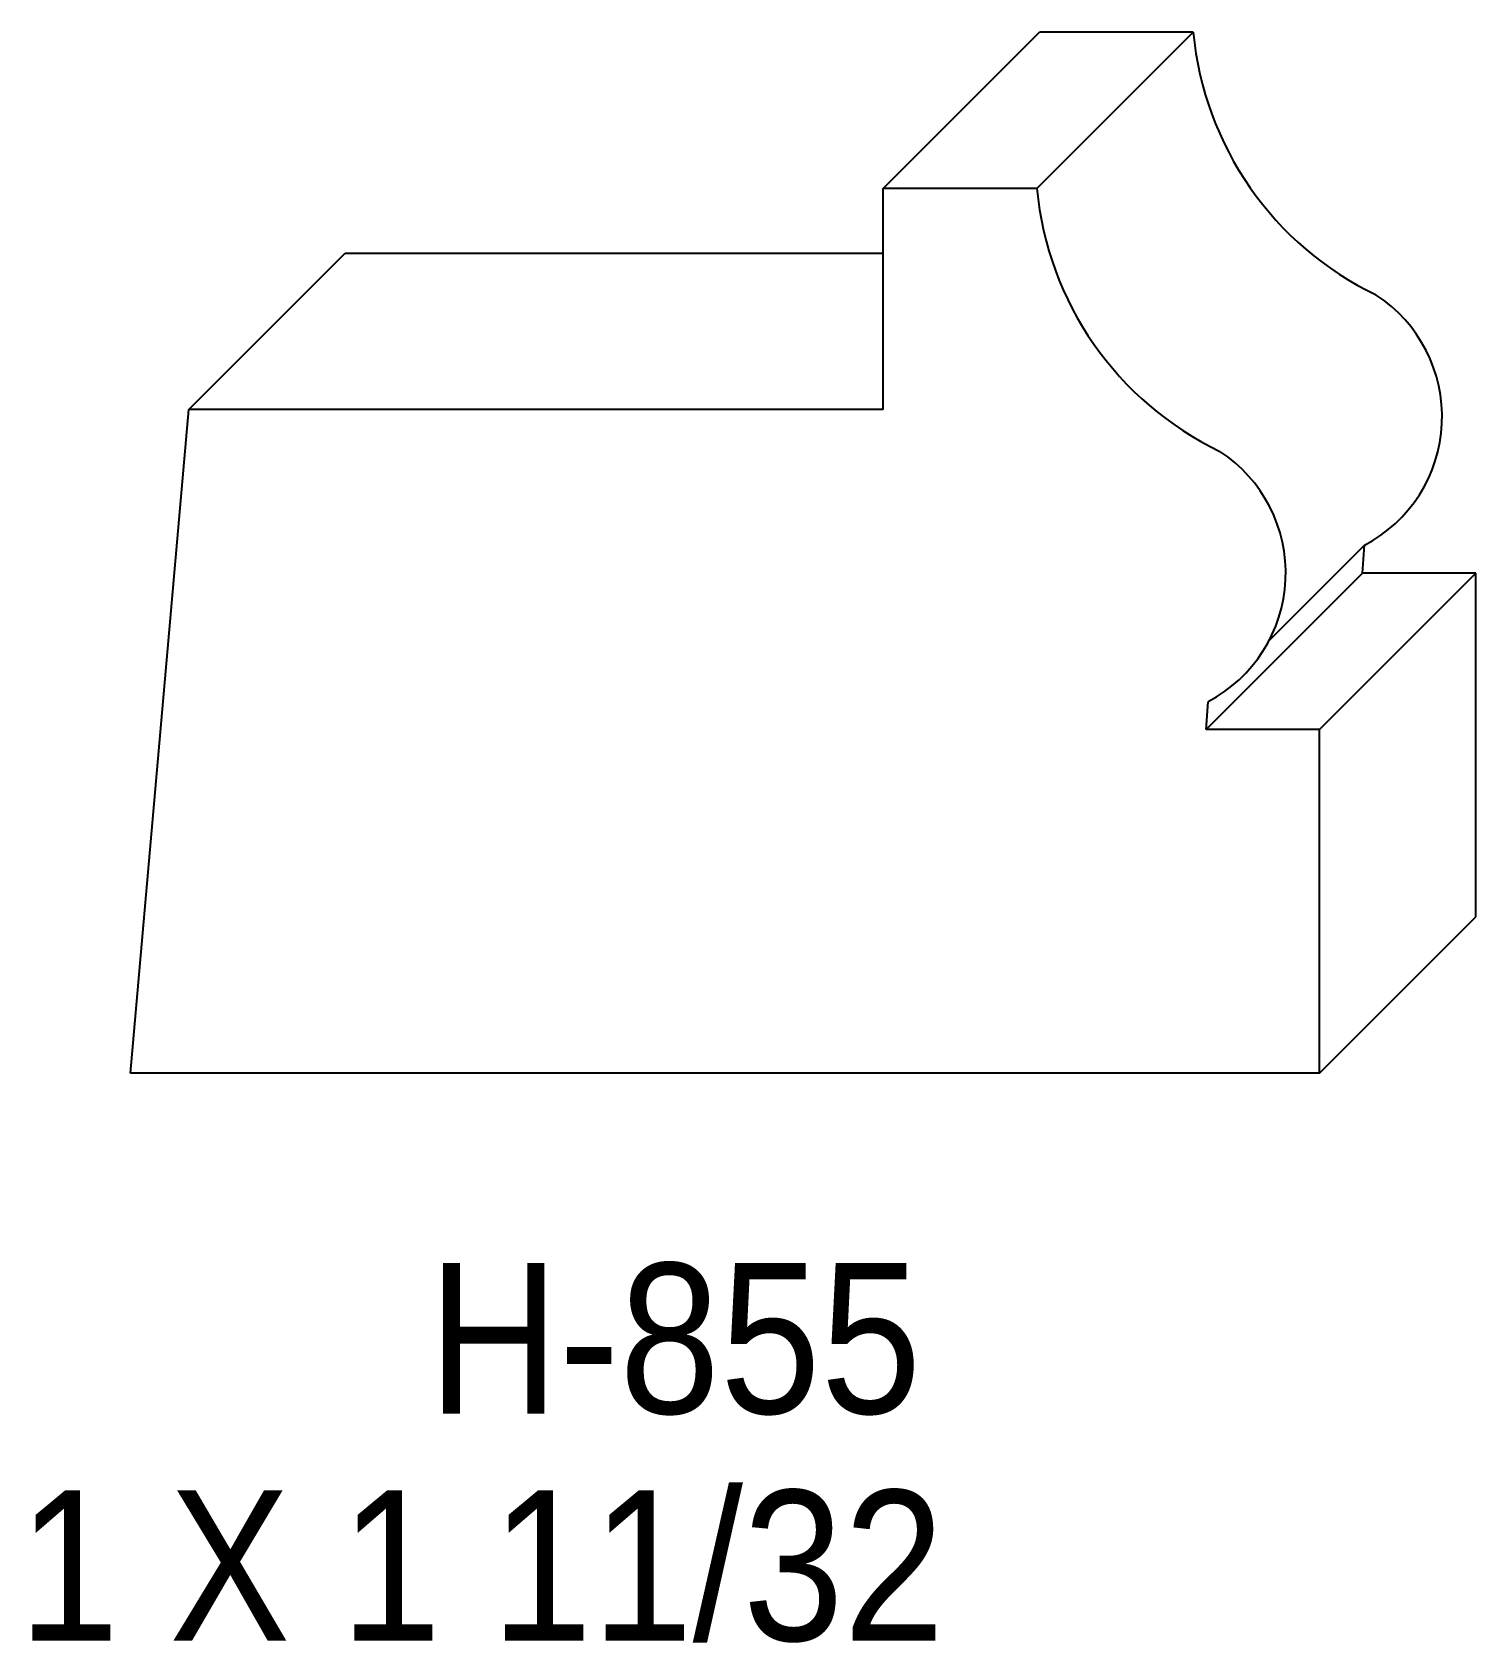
# Model space of a CAD drawing. Extents: x 80.43 to 82.06, y 158.12 to 159.94.
import ezdxf

# ---------------------------------------------------------------- set-up
doc = ezdxf.new("R2010")
doc.units = 0
doc.header["$LTSCALE"] = 5
doc.layers.add('PROFILE', color=7, linetype='CONTINUOUS')
doc.styles.add('TXT', font='TXT', dxfattribs={"height": 3.5})

msp = doc.modelspace()

# ---------------------------------------------------------------- linework, layer by layer
at = {"layer": 'PROFILE', "color": 1, "linetype": 'CONTINUOUS'}
for p, q in [((81.3912, 159.761), (81.5679, 159.9377)), ((81.5648, 159.761), (81.7416, 159.9377)), ((81.7416, 159.9377), (81.5679, 159.9377)), ((81.5648, 159.761), (81.3912, 159.761)), ((81.3912, 159.5113), (81.3912, 159.761)), ((80.6063, 159.5113), (80.7831, 159.6881)), ((80.7831, 159.6881), (81.3912, 159.6881)), ((80.5407, 158.7612), (80.6063, 159.5113)), ((81.3912, 159.5113), (80.6063, 159.5113)), ((81.9349, 159.3578), (81.8272, 159.2501)), ((81.9328, 159.3262), (81.9349, 159.3578)), ((81.7561, 159.1495), (81.9328, 159.3262)), ((81.8841, 159.1495), (82.0608, 159.3262)), ((82.0608, 159.3262), (81.9328, 159.3262)), ((82.0608, 158.938), (82.0608, 159.3262)), ((81.7561, 159.1495), (81.7582, 159.1811)), ((81.8841, 159.1495), (81.7561, 159.1495)), ((81.8841, 158.7612), (81.8841, 159.1495)), ((81.8841, 158.7612), (82.0608, 158.938)), ((81.8841, 158.7612), (80.5407, 158.7612))]:
    msp.add_line(p, q, dxfattribs=at)
for centre, major_axis, start_param, end_param in [((82.1071, 159.9717), (0.3671, 0), -3.048853, -2.018187), ((81.9304, 159.795), (0, 0.3671), -4.619649, -3.588983), ((81.8585, 159.5032), (0, 0.1642), -2.657678, -0.57822), ((81.6818, 159.3265), (0, 0.1642), -2.657678, -0.57822)]:
    msp.add_ellipse(centre, major_axis=major_axis, ratio=1, start_param=start_param, end_param=end_param, dxfattribs=at)

# ---------------------------------------------------------------- texts
at = {"layer": 'PROFILE', "color": 1, "linetype": 'CONTINUOUS', "style": 'TXT', "width": 0.9}
for s, height, p in [('H-855', 0.16996, (80.8771, 158.3766)), ('1 X 1 11/32', 0.169956, (80.4139, 158.1199))]:
    msp.add_text(s, height=height, dxfattribs=at).set_placement(p)

doc.saveas('drawing.dxf')
